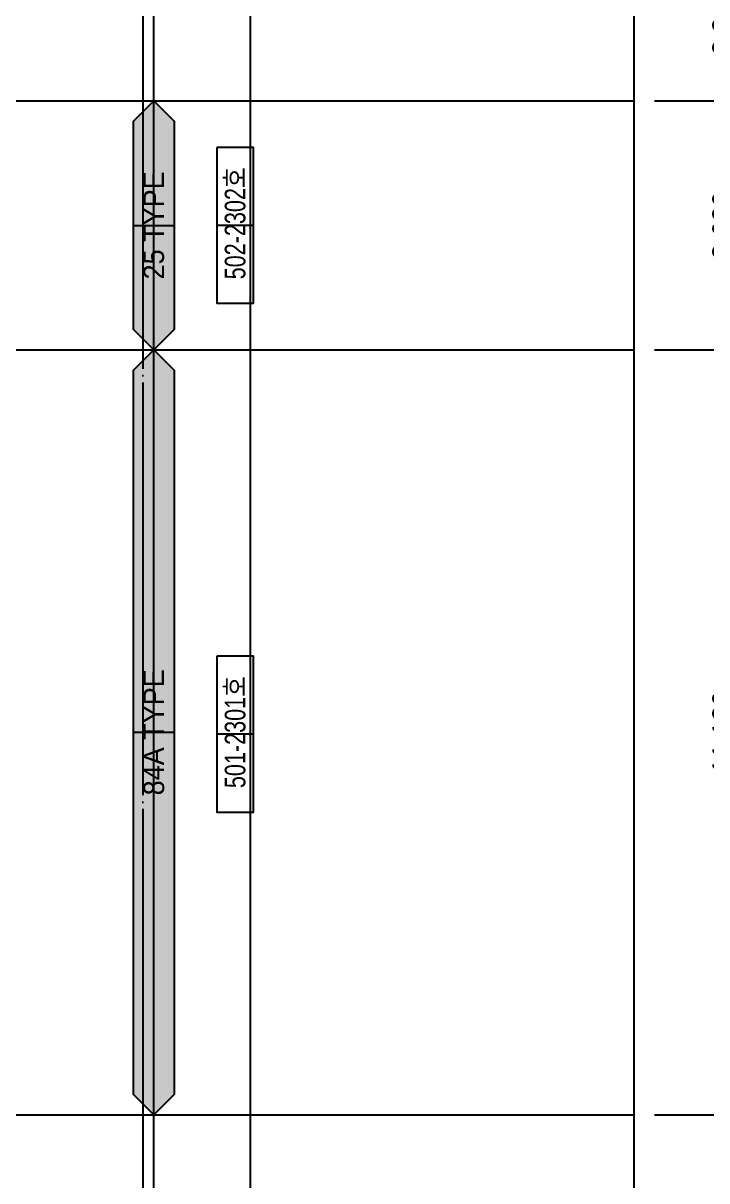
# Model space of a CAD drawing. Header units: millimetres. Extents: x 840000 to 1054178, y 0 to 59400.
# Drawn here: x 900083 to 910026, y 22590 to 39421 of the extents above; entities that cross this region are included whole.
import ezdxf
from ezdxf.enums import TextEntityAlignment as Align
from ezdxf.xclip import XClip

# ---------------------------------------------------------------- set-up
doc = ezdxf.new("R2010")
doc.units = ezdxf.units.MM
doc.header["$LTSCALE"] = 100
doc.header["$XCLIPFRAME"] = 0
doc.linetypes.add('X - 단위세대 확장형$0$CEN', pattern=[62, 60, -1, 0, -1])
doc.linetypes.add('X - 평면도$0$CEN', pattern=[62, 60, -1, 0, -1])
doc.layers.get('DEFPOINTS').update_dxf_attribs({"color": 145})
for name, color, linetype in [('AA-XXXX-253', 253, 'Continuous'), ('AA-XXXX-DIMS', 7, 'Continuous'), ('AA-XXXX-TEXT', 3, 'Continuous'), ('SYM', 7, 'Continuous'), ('TEX', 7, 'Continuous'), ('X - 단위세대 확장형$0$AA-XXXX-CNTL', 1, 'X - 단위세대 확장형$0$CEN'), ('X - 평면도$0$A-CEN', 1, 'X - 평면도$0$CEN'), ('X - 평면도$0$AA-XXXX-CNTL', 1, 'X - 평면도$0$CEN')]:
    doc.layers.add(name, color=color, linetype=linetype)
doc.layers.add('DEFPOINT', color=163, linetype='Continuous', plot=False)
doc.layers.add('X - 평면도$0$DEFPOINT', color=145, linetype='Continuous', plot=False)
doc.styles.add('HAUD01', font='Dotum.ttf')
doc.dimstyles.new('HAUD-100', dxfattribs={"dimscale": 100, "dimtxt": 3, "dimasz": 1, "dimexe": 0, "dimexo": 3, "dimgap": 1, "dimtad": 1, "dimdec": 0, "dimdsep": 46, "dimlunit": 6, "dimtxsty": 'HAUD01', "dimblk": 'DIMDOT', "dimcen": 2.5, "dimdle": 1.5, "dimclrd": 7, "dimclre": 7, "dimclrt": 3, "dimadec": 0, "dimazin": 0, "dimtfac": 1, "dimtdec": 0, "dimtix": 1, "dimtmove": 2, "dimatfit": 3, "dimfxl": 1, "dimtvp": 1, "dimtolj": 1, "dimtzin": 0, "dimarcsym": 0})

# ---------------------------------------------------------------- blocks, each defined once
blk = doc.blocks.new('DIMDOT')
at = {"layer": 'AA-XXXX-DIMS'}
for p, q in [((-1.5, 0), (1.5, 0)), ((0, -1.5), (0, 1.5))]:
    blk.add_line(p, q, dxfattribs=at)
for radius in [0.5, 0.25]:
    blk.add_circle((0, 0), radius, dxfattribs=at)
blk = doc.blocks.new('*D41')
at = {"color": 7, "lineweight": -2, "transparency": 16777216}
for p, q in [((5874, 23291), (7174, 23291)), ((7174, 21081), (7174, 23191)), ((5874, 20981), (7174, 20981))]:
    blk.add_line(p, q, dxfattribs=at)
at = {"layer": 'DEFPOINTS', "color": 0, "transparency": 16777216}
for p in [(5574, 23291), (7174, 23291), (5574, 20981)]:
    blk.add_point(p, dxfattribs=at)
at = {"color": 7, "lineweight": -2, "transparency": 16777216, "xscale": 100, "yscale": 100, "zscale": 100}
for p, rotation in [((7174, 23291), 90), ((7174, 20981), 270)]:
    blk.add_blockref('DIMDOT', p, dxfattribs=dict(at, rotation=rotation))
at = {"color": 3, "transparency": 16777216, "insert": (6895, 22136), "char_height": 300, "attachment_point": 5, "rotation": 90, "style": 'HAUD01'}
blk.add_mtext('\\A1;2,310', dxfattribs=at)
blk = doc.blocks.new('*D42')
at = {"color": 7, "lineweight": -2, "transparency": 16777216}
for p, q in [((5874, 6241), (7174, 6241)), ((7174, -2239), (7174, 6141)), ((5874, -2339), (7174, -2339))]:
    blk.add_line(p, q, dxfattribs=at)
at = {"layer": 'DEFPOINTS', "color": 0, "transparency": 16777216}
for p in [(5574, 6241), (7174, 6241), (5574, -2339)]:
    blk.add_point(p, dxfattribs=at)
at = {"color": 7, "lineweight": -2, "transparency": 16777216, "xscale": 100, "yscale": 100, "zscale": 100}
for p, rotation in [((7174, 6241), 90), ((7174, -2339), 270)]:
    blk.add_blockref('DIMDOT', p, dxfattribs=dict(at, rotation=rotation))
at = {"color": 3, "transparency": 16777216, "insert": (6895, 1951), "char_height": 300, "attachment_point": 5, "rotation": 90, "style": 'HAUD01'}
blk.add_mtext('\\A1;8,580', dxfattribs=at)
blk = doc.blocks.new('*D44')
at = {"color": 7, "lineweight": -2, "transparency": 16777216}
for p, q in [((5874, 20981), (7174, 20981)), ((7174, 17461), (7174, 20881)), ((5874, 17361), (7174, 17361))]:
    blk.add_line(p, q, dxfattribs=at)
at = {"layer": 'DEFPOINTS', "color": 0, "transparency": 16777216}
for p in [(5574, 20981), (7174, 20981), (5574, 17361)]:
    blk.add_point(p, dxfattribs=at)
at = {"color": 7, "lineweight": -2, "transparency": 16777216, "xscale": 100, "yscale": 100, "zscale": 100}
for p, rotation in [((7174, 20981), 90), ((7174, 17361), 270)]:
    blk.add_blockref('DIMDOT', p, dxfattribs=dict(at, rotation=rotation))
at = {"color": 3, "transparency": 16777216, "insert": (6895, 19171), "char_height": 300, "attachment_point": 5, "rotation": 90, "style": 'HAUD01'}
blk.add_mtext('\\A1;3,620', dxfattribs=at)
blk = doc.blocks.new('*D45')
at = {"color": 7, "lineweight": -2, "transparency": 16777216}
for p, q in [((5874, 17361), (7174, 17361)), ((7174, 6341), (7174, 17261)), ((5874, 6241), (7174, 6241))]:
    blk.add_line(p, q, dxfattribs=at)
at = {"layer": 'DEFPOINTS', "color": 0, "transparency": 16777216}
for p in [(5574, 17361), (7174, 17361), (5574, 6241, 0)]:
    blk.add_point(p, dxfattribs=at)
at = {"color": 7, "lineweight": -2, "transparency": 16777216, "xscale": 100, "yscale": 100, "zscale": 100}
for p, rotation in [((7174, 17361), 90), ((7174, 6241), 270)]:
    blk.add_blockref('DIMDOT', p, dxfattribs=dict(at, rotation=rotation))
at = {"color": 3, "transparency": 16777216, "insert": (6895, 11801), "char_height": 300, "attachment_point": 5, "rotation": 90, "style": 'HAUD01'}
blk.add_mtext('\\A1;11,120', dxfattribs=at)
blk = doc.blocks.new('X - 단위세대 확장형', base_point=(-475, -287))
at = {"layer": 'DEFPOINTS'}
blk.add_lwpolyline([(88214, 68690), (27286, 68690), (27286, 22495), (88214, 22495)], close=True, dxfattribs=at)
at = {"layer": 'X - 단위세대 확장형$0$AA-XXXX-CNTL'}
for p, q in [((79045, 54183), (88214, 54183)), ((79045, 50563), (88214, 50563)), ((78722, 39443), (88214, 39443))]:
    blk.add_line(p, q, dxfattribs=at)
blk = doc.blocks.new('A$C2db2baec')
at = {"layer": 'DEFPOINT'}
for p, q in [((-43318, -36727), (-43851, -36727)), ((-43318, -44124), (-43851, -44124))]:
    blk.add_line(p, q, dxfattribs=at)
at = {"layer": 'SYM'}
for points in [[(-43851, -35594), (-43851, -37860), (-43318, -37860), (-43318, -35594)], [(-43851, -42991), (-43851, -45258), (-43318, -45258), (-43318, -42991)]]:
    blk.add_lwpolyline(points, close=True, dxfattribs=at)
at = {"layer": 'AA-XXXX-TEXT', "style": 'HAUD01', "width": 0.8}
for s, p in [('502-2302호', (-43585, -36697)), ('501-2301호', (-43585, -44094))]:
    blk.add_text(s, height=300, rotation=90, dxfattribs=at).set_placement(p, align=Align.MIDDLE_CENTER)
blk = doc.blocks.new('20220111_기준층 세대명')
at = {"layer": 'AA-XXXX-253'}
for points in [[(-1257, 20681), (-1557, 20981), (-1857, 20681), (-1857, 17661), (-1557, 17361), (-1257, 17661)], [(-1557, 17361), (-1857, 17061), (-1857, 6541), (-1557, 6241), (-1257, 6541), (-1257, 17061)]]:
    blk.add_hatch(color=256, dxfattribs=at).paths.add_polyline_path(points)
for points in [[(-1557, 20981), (-1857, 20681), (-1857, 17661), (-1557, 17361), (-1257, 17661), (-1257, 20681)], [(-1557, 17361), (-1857, 17061), (-1857, 6541), (-1557, 6241), (-1257, 6541), (-1257, 17061)]]:
    blk.add_lwpolyline(points, close=True)
at = {"layer": 'DEFPOINT'}
for p, q in [((-1857, 19171), (-1257, 19171)), ((-1857, 11801), (-1257, 11801))]:
    blk.add_line(p, q, dxfattribs=at)
blk.add_lwpolyline([(-1557, 3536), (-1557, 33936), (-46952, 33936), (-46952, -4889), (-23212, -4889), (-23212, 3536), (-1557, 3536)], dxfattribs=at)
at = {"layer": 'TEX', "style": 'HAUD01'}
for s, p in [('25 TYPE', (-1557, 19171)), ('84A TYPE', (-1557, 11801))]:
    blk.add_text(s, height=300, rotation=90, dxfattribs=at).set_placement(p, align=Align.MIDDLE_CENTER)
blk = doc.blocks.new('X - 평면도', base_point=(-475.4, -286.7))
at = {"layer": 'DEFPOINTS'}
blk.add_lwpolyline([(1287286.2, 68689.6), (1348213.6, 68689.6), (1348213.6, 22495.2), (1287286.2, 22495.2)], close=True, dxfattribs=at)
at = {"layer": 'X - 평면도$0$A-CEN', "color": 5}
blk.add_line((1341072, 68689.6), (1341072, 22495.2), dxfattribs=at)
at = {"layer": 'X - 평면도$0$AA-XXXX-CNTL'}
for p, q in [((1330582, 54183.1), (1348213.6, 54183.1)), ((1330582, 50563.1), (1348213.6, 50563.1)), ((1330028.6, 39443.1), (1348213.6, 39443.1))]:
    blk.add_line(p, q, dxfattribs=at)
at = {"layer": 'X - 평면도$0$DEFPOINT'}
blk.add_lwpolyline([(1342640.5, 68365.6), (1325472.6, 68450.8), (1320191.2, 68315.3), (1313042.1, 68006.8), (1294833.1, 66148.4), (1294521.2, 57737.5), (1294473, 49209.6), (1293931.7, 42085), (1292804.5, 24415.6), (1292582.9, 17927.4), (1303789, 17869.8), (1304018.4, 24614.7), (1322441.5, 24941.8), (1321930.2, 30624.5), (1342639.2, 33202.2)], close=True, dxfattribs=at)
blk = doc.blocks.new('고층부 치수')
for base, p1, p2, picture, middle in [((7174.4, 23290.9, 0), (5574.4, 20980.9, 0), (5574.4, 23290.9, 0), '*D41', (6895.3, 22135.9, 0)), ((7174.4, 20980.9, 0), (5574.4, 17360.9, 0), (5574.4, 20980.9, 0), '*D44', (6895.3, 19170.9, 0)), ((7174.4, 17360.9, 0), (5574.4, 6240.9, 0), (5574.4, 17360.9, 0), '*D45', (6895.3, 11800.9, 0)), ((7174.4, 6240.9, 0), (5574.4, -2339.1, 0), (5574.4, 6240.9, 0), '*D42', (6895.3, 1950.9, 0))]:
    dim = blk.add_linear_dim(base=base, p1=p1, p2=p2, angle=270, dimstyle='HAUD-100')
    dim.commit()
    dim.dimension.update_dxf_attribs({"geometry": picture, "text_midpoint": middle})

msp = doc.modelspace()

# ---------------------------------------------------------------- block references
ref = msp.add_blockref('X - 평면도', (-439725.3, -16179.1))
XClip(ref).set_block_clipping_path([(1279249.9173513227, 15892.4151621314), (1363249.9173513227, 75292.4151621313)])

# ---------------------------------------------------------------- next in the draw order: block references
msp.add_blockref('20220111_기준층 세대명', (903539.4, 17309.8))
at = {"layer": 'SYM'}
msp.add_blockref('A$C2db2baec', (946750.1, 73207.6), dxfattribs=at)

# ---------------------------------------------------------------- next in the draw order: block references
ref = msp.add_blockref('X - 단위세대 확장형', (820274.7, -16179.1), dxfattribs=at)
XClip(ref).set_block_clipping_path([(27286.2339647645, 22495.2025850526), (88213.6007378809, 68689.6277392105)])

# ---------------------------------------------------------------- next in the draw order: block references
msp.add_blockref('고층부 치수', (903389.3, 17309.8))

doc.saveas('drawing.dxf')
